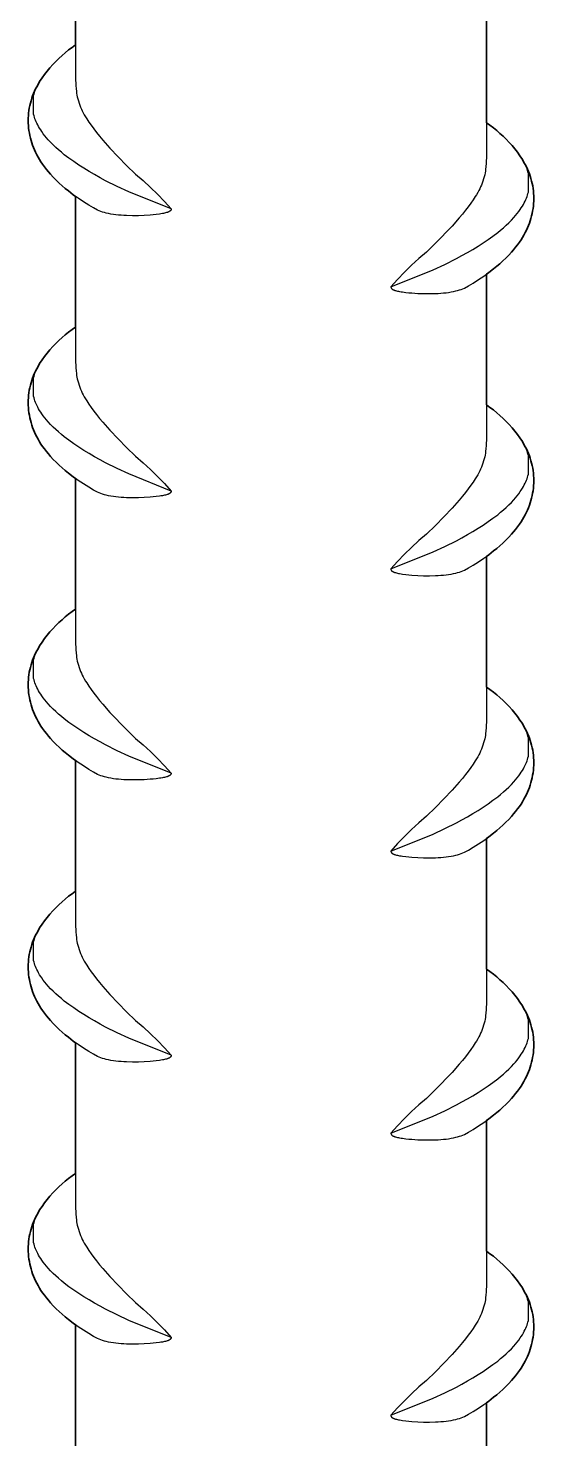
# Model space of a CAD drawing. Header units: millimetres. Extents: x -8 to 1608, y -703 to 404.
# Drawn here: x 40.3 to 60, y 47.1 to 102.1 of the extents above; entities that cross this region are included whole.
import ezdxf

# ---------------------------------------------------------------- set-up
doc = ezdxf.new("R2010")
doc.units = ezdxf.units.MM
doc.layers.add('Blocks', color=7, linetype='Continuous')
doc.layers.add('Blocks$Inner', color=7, linetype='Continuous', lineweight=25, true_color=0x007f00)
doc.layers.add('Blocks$Outline', color=7, linetype='Continuous', lineweight=35, true_color=0xff3f3f)

# ---------------------------------------------------------------- blocks, each defined once
blk = doc.blocks.new('Rebar Coffee Table Front')
at = {"layer": 'Blocks$Inner'}
for points in [[(42.145, 106.585), (42.145, 100.224), (42.156, 99.9), (42.165, 99.785), (42.178, 99.671), (42.187, 99.602), (42.199, 99.534), (42.212, 99.466), (42.339, 99.061), (42.371, 98.988), (42.405, 98.916), (42.442, 98.845), (42.485, 98.766), (42.53, 98.687), (42.578, 98.61), (42.662, 98.481), (42.749, 98.354), (42.852, 98.214), (42.958, 98.077), (43.078, 97.927), (43.202, 97.779), (43.48, 97.463), (44.125, 96.794), (44.484, 96.451), (44.778, 96.198), (45.064, 95.936), (45.341, 95.664), (45.608, 95.384), (45.866, 95.094), (45.866, 95.09), (45.866, 95.086), (45.866, 95.084), (45.865, 95.082), (45.865, 95.08), (45.865, 95.078), (45.865, 95.077), (45.865, 95.075), (45.864, 95.073), (45.864, 95.071), (45.863, 95.069), (45.863, 95.067), (45.862, 95.065), (45.862, 95.064), (45.861, 95.062), (45.861, 95.06), (45.86, 95.058), (45.859, 95.056), (45.859, 95.054), (45.858, 95.053), (45.857, 95.051), (45.856, 95.049), (45.855, 95.047), (45.854, 95.046), (45.853, 95.044), (45.852, 95.042), (45.851, 95.041), (45.85, 95.039), (45.849, 95.037), (45.848, 95.036), (45.846, 95.034), (45.845, 95.032), (45.843, 95.03), (45.842, 95.028), (45.84, 95.027), (45.839, 95.025), (45.837, 95.023), (45.835, 95.021), (45.832, 95.018), (45.828, 95.015), (45.825, 95.012), (45.821, 95.009), (45.817, 95.006), (45.813, 95.003), (45.809, 95.001), (45.805, 94.998), (45.801, 94.995), (45.797, 94.993), (45.789, 94.988), (45.783, 94.985), (45.776, 94.982), (45.764, 94.976), (45.751, 94.971), (45.739, 94.966), (45.726, 94.961), (45.713, 94.957), (45.687, 94.949), (45.648, 94.938), (45.609, 94.929), (45.57, 94.92), (45.531, 94.913), (45.47, 94.902), (45.408, 94.893), (45.287, 94.878), (45.168, 94.865), (45.05, 94.855), (44.821, 94.84), (44.592, 94.831), (44.363, 94.829), (44.134, 94.834), (44.027, 94.839), (43.92, 94.846), (43.817, 94.855), (43.715, 94.866), (43.619, 94.879), (43.523, 94.895), (43.428, 94.914), (43.334, 94.935), (43.266, 94.953), (43.199, 94.973), (43.132, 94.996), (43.066, 95.02), (43.001, 95.047), (42.838, 95.132), (42.655, 95.243), (42.452, 95.374), (42.251, 95.51), (42.057, 95.649), (41.867, 95.795), (41.744, 95.894), (41.623, 95.997), (41.505, 96.103), (41.389, 96.214), (41.276, 96.328), (41.168, 96.445), (41.086, 96.54), (41.007, 96.636), (40.931, 96.736), (40.858, 96.837), (40.798, 96.927), (40.741, 97.018), (40.686, 97.112), (40.635, 97.207), (40.587, 97.303), (40.545, 97.392), (40.507, 97.483), (40.472, 97.575), (40.44, 97.668), (40.411, 97.762), (40.386, 97.857), (40.363, 97.952), (40.345, 98.049), (40.329, 98.146), (40.317, 98.244), (40.309, 98.342), (40.304, 98.44), (40.302, 98.538), (40.303, 98.636), (40.309, 98.735), (40.317, 98.833), (40.329, 98.93), (40.344, 99.027), (40.363, 99.124), (40.385, 99.22), (40.41, 99.315), (40.439, 99.409), (40.471, 99.502), (40.506, 99.594), (40.544, 99.684), (40.586, 99.773), (40.63, 99.861), (40.682, 99.947)], [(58.145, 103.548), (58.145, 97.187), (58.134, 96.863), (58.125, 96.748), (58.112, 96.634), (58.103, 96.565), (58.091, 96.497), (58.078, 96.429), (57.951, 96.024), (57.919, 95.951), (57.885, 95.879), (57.848, 95.808), (57.805, 95.729), (57.76, 95.65), (57.712, 95.573), (57.628, 95.444), (57.541, 95.317), (57.438, 95.177), (57.332, 95.04), (57.212, 94.89), (57.088, 94.742), (56.81, 94.426), (56.165, 93.757), (55.806, 93.413), (55.512, 93.161), (55.226, 92.899), (54.949, 92.627), (54.682, 92.346), (54.424, 92.057), (56.074, 92.722), (56.528, 92.934), (56.974, 93.159), (57.192, 93.275), (57.407, 93.395), (57.616, 93.516), (57.823, 93.642), (58.021, 93.769), (58.216, 93.902), (58.401, 94.035), (58.583, 94.173), (58.696, 94.265), (58.808, 94.36), (58.916, 94.458), (59.018, 94.554), (59.116, 94.654), (59.212, 94.757), (59.278, 94.832), (59.341, 94.91), (59.402, 94.99), (59.461, 95.071), (59.504, 95.135), (59.545, 95.2), (59.583, 95.266), (59.62, 95.334), (59.654, 95.402), (59.68, 95.459), (59.704, 95.516), (59.726, 95.573), (59.746, 95.632), (59.764, 95.691), (59.78, 95.751), (59.78, 96.476), (59.764, 96.536), (59.746, 96.595), (59.726, 96.653), (59.704, 96.711), (59.68, 96.768), (59.654, 96.824), (59.544, 97.028), (59.45, 97.167), (59.352, 97.302), (59.249, 97.434), (59.142, 97.563), (59.03, 97.688), (58.915, 97.809), (58.796, 97.927), (58.673, 98.04), (58.546, 98.15), (58.416, 98.255), (58.282, 98.356), (58.145, 98.452)], [(45.866, 95.094), (44.216, 95.759), (43.762, 95.971), (43.316, 96.196), (43.098, 96.312), (42.883, 96.432), (42.674, 96.553), (42.467, 96.679), (42.269, 96.806), (42.074, 96.939), (41.888, 97.072), (41.707, 97.21), (41.594, 97.302), (41.482, 97.397), (41.373, 97.495), (41.272, 97.591), (41.173, 97.691), (41.078, 97.794), (41.012, 97.869), (40.949, 97.947), (40.888, 98.027), (40.829, 98.108), (40.786, 98.172), (40.745, 98.237), (40.707, 98.303), (40.67, 98.371), (40.636, 98.439), (40.61, 98.496), (40.586, 98.553), (40.564, 98.61), (40.544, 98.669), (40.526, 98.728), (40.51, 98.788), (40.51, 99.513), (40.526, 99.573), (40.544, 99.632), (40.564, 99.69), (40.586, 99.748), (40.61, 99.805), (40.636, 99.861), (40.746, 100.065), (40.84, 100.204), (40.938, 100.339), (41.041, 100.471), (41.148, 100.6), (41.259, 100.725), (41.375, 100.846), (41.494, 100.964), (41.617, 101.077), (41.744, 101.187), (41.874, 101.292), (42.008, 101.393), (42.145, 101.489)], [(54.424, 92.057), (54.424, 92.053), (54.424, 92.049), (54.424, 92.047), (54.424, 92.045), (54.425, 92.043), (54.425, 92.041), (54.425, 92.04), (54.425, 92.038), (54.426, 92.036), (54.426, 92.034), (54.426, 92.032), (54.427, 92.03), (54.427, 92.028), (54.428, 92.026), (54.429, 92.025), (54.429, 92.023), (54.43, 92.021), (54.431, 92.019), (54.431, 92.017), (54.432, 92.016), (54.433, 92.014), (54.434, 92.012), (54.435, 92.01), (54.436, 92.009), (54.437, 92.007), (54.438, 92.005), (54.439, 92.004), (54.44, 92.002), (54.441, 92), (54.442, 91.999), (54.444, 91.997), (54.445, 91.995), (54.447, 91.993), (54.448, 91.991), (54.45, 91.99), (54.451, 91.988), (54.453, 91.986), (54.455, 91.984), (54.458, 91.981), (54.462, 91.978), (54.465, 91.975), (54.469, 91.972), (54.473, 91.969), (54.477, 91.966), (54.481, 91.964), (54.485, 91.961), (54.489, 91.958), (54.493, 91.956), (54.501, 91.951), (54.507, 91.948), (54.514, 91.945), (54.526, 91.939), (54.538, 91.934), (54.551, 91.929), (54.564, 91.924), (54.577, 91.92), (54.603, 91.912), (54.642, 91.901), (54.681, 91.892), (54.72, 91.883), (54.759, 91.876), (54.82, 91.865), (54.882, 91.856), (55.003, 91.841), (55.122, 91.828), (55.24, 91.818), (55.469, 91.803), (55.698, 91.794), (55.927, 91.792), (56.156, 91.797), (56.263, 91.802), (56.37, 91.809), (56.473, 91.818), (56.575, 91.829), (56.671, 91.842), (56.767, 91.858), (56.862, 91.877), (56.956, 91.898), (57.024, 91.916), (57.091, 91.936), (57.158, 91.959), (57.224, 91.983), (57.289, 92.01), (57.452, 92.095), (57.635, 92.206), (57.838, 92.337), (58.039, 92.473), (58.233, 92.612), (58.423, 92.758), (58.546, 92.857), (58.667, 92.96), (58.785, 93.066), (58.901, 93.177), (59.013, 93.291), (59.122, 93.408), (59.204, 93.503), (59.283, 93.599), (59.359, 93.699), (59.432, 93.8), (59.492, 93.89), (59.549, 93.981), (59.604, 94.075), (59.655, 94.17), (59.703, 94.266), (59.744, 94.355), (59.783, 94.446), (59.818, 94.538), (59.85, 94.631), (59.879, 94.725), (59.904, 94.82), (59.926, 94.915), (59.945, 95.012), (59.961, 95.109), (59.973, 95.207), (59.981, 95.305), (59.986, 95.403), (59.988, 95.501), (59.986, 95.599), (59.981, 95.698), (59.973, 95.796), (59.961, 95.893), (59.946, 95.99), (59.927, 96.087), (59.905, 96.183), (59.88, 96.278), (59.851, 96.372), (59.819, 96.465), (59.784, 96.557), (59.746, 96.647), (59.704, 96.736), (59.66, 96.824), (59.608, 96.91)], [(42.145, 95.585), (42.145, 89.224), (42.156, 88.9), (42.165, 88.785), (42.178, 88.671), (42.187, 88.602), (42.199, 88.534), (42.212, 88.466), (42.339, 88.061), (42.371, 87.988), (42.405, 87.916), (42.442, 87.845), (42.485, 87.766), (42.53, 87.687), (42.578, 87.61), (42.662, 87.481), (42.749, 87.354), (42.852, 87.214), (42.958, 87.077), (43.078, 86.927), (43.202, 86.779), (43.48, 86.463), (44.125, 85.794), (44.484, 85.451), (44.778, 85.198), (45.064, 84.936), (45.341, 84.664), (45.608, 84.384), (45.866, 84.094), (44.216, 84.759), (43.762, 84.971), (43.316, 85.196), (43.098, 85.312), (42.883, 85.432), (42.674, 85.553), (42.467, 85.679), (42.269, 85.806), (42.074, 85.939), (41.888, 86.072), (41.707, 86.21), (41.594, 86.302), (41.482, 86.397), (41.373, 86.495), (41.272, 86.591), (41.173, 86.691), (41.078, 86.794), (41.012, 86.869), (40.949, 86.947), (40.888, 87.027), (40.829, 87.108), (40.786, 87.172), (40.745, 87.237), (40.707, 87.303), (40.67, 87.371), (40.636, 87.439), (40.61, 87.496), (40.586, 87.553), (40.564, 87.61), (40.544, 87.669), (40.526, 87.728), (40.51, 87.788), (40.51, 88.513), (40.526, 88.573), (40.544, 88.632), (40.564, 88.69), (40.586, 88.748), (40.61, 88.805), (40.636, 88.861), (40.746, 89.065), (40.84, 89.204), (40.938, 89.339), (41.041, 89.471), (41.148, 89.6), (41.259, 89.725), (41.375, 89.846), (41.494, 89.964), (41.617, 90.077), (41.744, 90.187), (41.874, 90.292), (42.008, 90.393), (42.145, 90.489)], [(58.145, 92.548), (58.145, 86.187), (58.134, 85.863), (58.125, 85.748), (58.112, 85.634), (58.103, 85.565), (58.091, 85.497), (58.078, 85.429), (57.951, 85.024), (57.919, 84.951), (57.885, 84.879), (57.848, 84.808), (57.805, 84.729), (57.76, 84.65), (57.712, 84.573), (57.628, 84.444), (57.541, 84.317), (57.438, 84.177), (57.332, 84.04), (57.212, 83.89), (57.088, 83.742), (56.81, 83.426), (56.165, 82.757), (55.806, 82.413), (55.512, 82.161), (55.226, 81.899), (54.949, 81.627), (54.682, 81.346), (54.424, 81.057), (56.074, 81.722), (56.528, 81.934), (56.974, 82.159), (57.192, 82.275), (57.407, 82.395), (57.616, 82.516), (57.823, 82.642), (58.021, 82.769), (58.216, 82.902), (58.401, 83.035), (58.583, 83.173), (58.696, 83.265), (58.808, 83.36), (58.916, 83.458), (59.018, 83.554), (59.116, 83.654), (59.212, 83.757), (59.278, 83.832), (59.341, 83.91), (59.402, 83.99), (59.461, 84.071), (59.504, 84.135), (59.545, 84.2), (59.583, 84.266), (59.62, 84.334), (59.654, 84.402), (59.68, 84.459), (59.704, 84.516), (59.726, 84.573), (59.746, 84.632), (59.764, 84.691), (59.78, 84.751), (59.78, 85.476), (59.764, 85.536), (59.746, 85.595), (59.726, 85.653), (59.704, 85.711), (59.68, 85.768), (59.654, 85.824), (59.544, 86.028), (59.45, 86.167), (59.352, 86.302), (59.249, 86.434), (59.142, 86.563), (59.03, 86.688), (58.915, 86.809), (58.796, 86.927), (58.673, 87.04), (58.546, 87.15), (58.416, 87.255), (58.282, 87.356), (58.145, 87.452)], [(45.866, 84.094), (45.866, 84.09), (45.866, 84.086), (45.866, 84.084), (45.865, 84.082), (45.865, 84.08), (45.865, 84.078), (45.865, 84.077), (45.865, 84.075), (45.864, 84.073), (45.864, 84.071), (45.863, 84.069), (45.863, 84.067), (45.862, 84.065), (45.862, 84.064), (45.861, 84.062), (45.861, 84.06), (45.86, 84.058), (45.859, 84.056), (45.859, 84.054), (45.858, 84.053), (45.857, 84.051), (45.856, 84.049), (45.855, 84.047), (45.854, 84.046), (45.853, 84.044), (45.852, 84.042), (45.851, 84.041), (45.85, 84.039), (45.849, 84.037), (45.848, 84.036), (45.846, 84.034), (45.845, 84.032), (45.843, 84.03), (45.842, 84.028), (45.84, 84.027), (45.839, 84.025), (45.837, 84.023), (45.835, 84.021), (45.832, 84.018), (45.828, 84.015), (45.825, 84.012), (45.821, 84.009), (45.817, 84.006), (45.813, 84.003), (45.809, 84.001), (45.805, 83.998), (45.801, 83.995), (45.797, 83.993), (45.789, 83.988), (45.783, 83.985), (45.776, 83.982), (45.764, 83.976), (45.751, 83.971), (45.739, 83.966), (45.726, 83.961), (45.713, 83.957), (45.687, 83.949), (45.648, 83.938), (45.609, 83.929), (45.57, 83.92), (45.531, 83.913), (45.47, 83.902), (45.408, 83.893), (45.287, 83.878), (45.168, 83.865), (45.05, 83.855), (44.821, 83.84), (44.592, 83.831), (44.363, 83.829), (44.134, 83.834), (44.027, 83.839), (43.92, 83.846), (43.817, 83.855), (43.715, 83.866), (43.619, 83.879), (43.523, 83.895), (43.428, 83.914), (43.334, 83.935), (43.266, 83.953), (43.199, 83.973), (43.132, 83.996), (43.066, 84.02), (43.001, 84.047), (42.838, 84.132), (42.655, 84.243), (42.452, 84.374), (42.251, 84.51), (42.057, 84.649), (41.867, 84.795), (41.744, 84.894), (41.623, 84.997), (41.505, 85.103), (41.389, 85.214), (41.276, 85.328), (41.168, 85.445), (41.086, 85.54), (41.007, 85.636), (40.931, 85.736), (40.858, 85.837), (40.798, 85.927), (40.741, 86.018), (40.686, 86.112), (40.635, 86.207), (40.587, 86.303), (40.545, 86.392), (40.507, 86.483), (40.472, 86.575), (40.44, 86.668), (40.411, 86.762), (40.386, 86.857), (40.363, 86.952), (40.345, 87.049), (40.329, 87.146), (40.317, 87.244), (40.309, 87.342), (40.304, 87.44), (40.302, 87.538), (40.303, 87.636), (40.309, 87.735), (40.317, 87.833), (40.329, 87.93), (40.344, 88.027), (40.363, 88.124), (40.385, 88.22), (40.41, 88.315), (40.439, 88.409), (40.471, 88.502), (40.506, 88.594), (40.544, 88.684), (40.586, 88.773), (40.63, 88.861), (40.682, 88.947)], [(54.424, 81.057), (54.424, 81.053), (54.424, 81.049), (54.424, 81.047), (54.424, 81.045), (54.425, 81.043), (54.425, 81.041), (54.425, 81.04), (54.425, 81.038), (54.426, 81.036), (54.426, 81.034), (54.426, 81.032), (54.427, 81.03), (54.427, 81.028), (54.428, 81.026), (54.429, 81.025), (54.429, 81.023), (54.43, 81.021), (54.431, 81.019), (54.431, 81.017), (54.432, 81.016), (54.433, 81.014), (54.434, 81.012), (54.435, 81.01), (54.436, 81.009), (54.437, 81.007), (54.438, 81.005), (54.439, 81.004), (54.44, 81.002), (54.441, 81), (54.442, 80.999), (54.444, 80.997), (54.445, 80.995), (54.447, 80.993), (54.448, 80.991), (54.45, 80.99), (54.451, 80.988), (54.453, 80.986), (54.455, 80.984), (54.458, 80.981), (54.462, 80.978), (54.465, 80.975), (54.469, 80.972), (54.473, 80.969), (54.477, 80.966), (54.481, 80.964), (54.485, 80.961), (54.489, 80.958), (54.493, 80.956), (54.501, 80.951), (54.507, 80.948), (54.514, 80.945), (54.526, 80.939), (54.538, 80.934), (54.551, 80.929), (54.564, 80.924), (54.577, 80.92), (54.603, 80.912), (54.642, 80.901), (54.681, 80.892), (54.72, 80.883), (54.759, 80.876), (54.82, 80.865), (54.882, 80.856), (55.003, 80.841), (55.122, 80.828), (55.24, 80.818), (55.469, 80.803), (55.698, 80.794), (55.927, 80.792), (56.156, 80.797), (56.263, 80.802), (56.37, 80.809), (56.473, 80.818), (56.575, 80.829), (56.671, 80.842), (56.767, 80.858), (56.862, 80.877), (56.956, 80.898), (57.024, 80.916), (57.091, 80.936), (57.158, 80.959), (57.224, 80.983), (57.289, 81.01), (57.452, 81.095), (57.635, 81.206), (57.838, 81.337), (58.039, 81.473), (58.233, 81.612), (58.423, 81.758), (58.546, 81.857), (58.667, 81.96), (58.785, 82.066), (58.901, 82.177), (59.013, 82.291), (59.122, 82.408), (59.204, 82.503), (59.283, 82.599), (59.359, 82.699), (59.432, 82.8), (59.492, 82.89), (59.549, 82.981), (59.604, 83.075), (59.655, 83.17), (59.703, 83.266), (59.744, 83.355), (59.783, 83.446), (59.818, 83.538), (59.85, 83.631), (59.879, 83.725), (59.904, 83.82), (59.926, 83.915), (59.945, 84.012), (59.961, 84.109), (59.973, 84.207), (59.981, 84.305), (59.986, 84.403), (59.988, 84.501), (59.986, 84.599), (59.981, 84.698), (59.973, 84.796), (59.961, 84.893), (59.946, 84.99), (59.927, 85.087), (59.905, 85.183), (59.88, 85.278), (59.851, 85.372), (59.819, 85.465), (59.784, 85.557), (59.746, 85.647), (59.704, 85.736), (59.66, 85.824), (59.608, 85.91)], [(42.145, 84.585), (42.145, 78.224), (42.156, 77.9), (42.165, 77.785), (42.178, 77.671), (42.187, 77.602), (42.199, 77.534), (42.212, 77.466), (42.339, 77.061), (42.371, 76.988), (42.405, 76.916), (42.442, 76.845), (42.485, 76.766), (42.53, 76.687), (42.578, 76.61), (42.662, 76.481), (42.749, 76.354), (42.852, 76.214), (42.958, 76.077), (43.078, 75.927), (43.202, 75.779), (43.48, 75.463), (44.125, 74.794), (44.484, 74.451), (44.778, 74.198), (45.064, 73.936), (45.341, 73.664), (45.608, 73.384), (45.866, 73.094), (44.216, 73.759), (43.762, 73.971), (43.316, 74.196), (43.098, 74.312), (42.883, 74.432), (42.674, 74.553), (42.467, 74.679), (42.269, 74.806), (42.074, 74.939), (41.888, 75.072), (41.707, 75.21), (41.594, 75.302), (41.482, 75.397), (41.373, 75.495), (41.272, 75.591), (41.173, 75.691), (41.078, 75.794), (41.012, 75.869), (40.949, 75.947), (40.888, 76.027), (40.829, 76.108), (40.786, 76.172), (40.745, 76.237), (40.707, 76.303), (40.67, 76.371), (40.636, 76.439), (40.61, 76.496), (40.586, 76.553), (40.564, 76.61), (40.544, 76.669), (40.526, 76.728), (40.51, 76.788), (40.51, 77.513), (40.526, 77.573), (40.544, 77.632), (40.564, 77.69), (40.586, 77.748), (40.61, 77.805), (40.636, 77.861), (40.746, 78.065), (40.84, 78.204), (40.938, 78.339), (41.041, 78.471), (41.148, 78.6), (41.259, 78.725), (41.375, 78.846), (41.494, 78.964), (41.617, 79.077), (41.744, 79.187), (41.874, 79.292), (42.008, 79.393), (42.145, 79.489)], [(58.145, 81.548), (58.145, 75.187), (58.134, 74.863), (58.125, 74.748), (58.112, 74.634), (58.103, 74.565), (58.091, 74.497), (58.078, 74.429), (57.951, 74.024), (57.919, 73.951), (57.885, 73.879), (57.848, 73.808), (57.805, 73.729), (57.76, 73.65), (57.712, 73.573), (57.628, 73.444), (57.541, 73.317), (57.438, 73.177), (57.332, 73.04), (57.212, 72.89), (57.088, 72.742), (56.81, 72.426), (56.165, 71.757), (55.806, 71.413), (55.512, 71.161), (55.226, 70.899), (54.949, 70.627), (54.682, 70.346), (54.424, 70.057), (56.074, 70.722), (56.528, 70.934), (56.974, 71.159), (57.192, 71.275), (57.407, 71.395), (57.616, 71.516), (57.823, 71.642), (58.021, 71.769), (58.216, 71.902), (58.401, 72.035), (58.583, 72.173), (58.696, 72.265), (58.808, 72.36), (58.916, 72.458), (59.018, 72.554), (59.116, 72.654), (59.212, 72.757), (59.278, 72.832), (59.341, 72.91), (59.402, 72.99), (59.461, 73.071), (59.504, 73.135), (59.545, 73.2), (59.583, 73.266), (59.62, 73.334), (59.654, 73.402), (59.68, 73.459), (59.704, 73.516), (59.726, 73.573), (59.746, 73.632), (59.764, 73.691), (59.78, 73.751), (59.78, 74.476), (59.764, 74.536), (59.746, 74.595), (59.726, 74.653), (59.704, 74.711), (59.68, 74.768), (59.654, 74.824), (59.544, 75.028), (59.45, 75.167), (59.352, 75.302), (59.249, 75.434), (59.142, 75.563), (59.03, 75.688), (58.915, 75.809), (58.796, 75.927), (58.673, 76.04), (58.546, 76.15), (58.416, 76.255), (58.282, 76.356), (58.145, 76.452)], [(45.866, 73.094), (45.866, 73.09), (45.866, 73.086), (45.866, 73.084), (45.865, 73.082), (45.865, 73.08), (45.865, 73.078), (45.865, 73.077), (45.865, 73.075), (45.864, 73.073), (45.864, 73.071), (45.863, 73.069), (45.863, 73.067), (45.862, 73.065), (45.862, 73.064), (45.861, 73.062), (45.861, 73.06), (45.86, 73.058), (45.859, 73.056), (45.859, 73.054), (45.858, 73.053), (45.857, 73.051), (45.856, 73.049), (45.855, 73.047), (45.854, 73.046), (45.853, 73.044), (45.852, 73.042), (45.851, 73.041), (45.85, 73.039), (45.849, 73.037), (45.848, 73.036), (45.846, 73.034), (45.845, 73.032), (45.843, 73.03), (45.842, 73.028), (45.84, 73.027), (45.839, 73.025), (45.837, 73.023), (45.835, 73.021), (45.832, 73.018), (45.828, 73.015), (45.825, 73.012), (45.821, 73.009), (45.817, 73.006), (45.813, 73.003), (45.809, 73.001), (45.805, 72.998), (45.801, 72.995), (45.797, 72.993), (45.789, 72.988), (45.783, 72.985), (45.776, 72.982), (45.764, 72.976), (45.751, 72.971), (45.739, 72.966), (45.726, 72.961), (45.713, 72.957), (45.687, 72.949), (45.648, 72.938), (45.609, 72.929), (45.57, 72.92), (45.531, 72.913), (45.47, 72.902), (45.408, 72.893), (45.287, 72.878), (45.168, 72.865), (45.05, 72.855), (44.821, 72.84), (44.592, 72.831), (44.363, 72.829), (44.134, 72.834), (44.027, 72.839), (43.92, 72.846), (43.817, 72.855), (43.715, 72.866), (43.619, 72.879), (43.523, 72.895), (43.428, 72.914), (43.334, 72.935), (43.266, 72.953), (43.199, 72.973), (43.132, 72.996), (43.066, 73.02), (43.001, 73.047), (42.838, 73.132), (42.655, 73.243), (42.452, 73.374), (42.251, 73.51), (42.057, 73.649), (41.867, 73.795), (41.744, 73.894), (41.623, 73.997), (41.505, 74.103), (41.389, 74.214), (41.276, 74.328), (41.168, 74.445), (41.086, 74.54), (41.007, 74.636), (40.931, 74.736), (40.858, 74.837), (40.798, 74.927), (40.741, 75.018), (40.686, 75.112), (40.635, 75.207), (40.587, 75.303), (40.545, 75.392), (40.507, 75.483), (40.472, 75.575), (40.44, 75.668), (40.411, 75.762), (40.386, 75.857), (40.363, 75.952), (40.345, 76.049), (40.329, 76.146), (40.317, 76.244), (40.309, 76.342), (40.304, 76.44), (40.302, 76.538), (40.303, 76.636), (40.309, 76.735), (40.317, 76.833), (40.329, 76.93), (40.344, 77.027), (40.363, 77.124), (40.385, 77.22), (40.41, 77.315), (40.439, 77.409), (40.471, 77.502), (40.506, 77.594), (40.544, 77.684), (40.586, 77.773), (40.63, 77.861), (40.682, 77.947)], [(54.424, 70.057), (54.424, 70.053), (54.424, 70.049), (54.424, 70.047), (54.424, 70.045), (54.425, 70.043), (54.425, 70.041), (54.425, 70.04), (54.425, 70.038), (54.426, 70.036), (54.426, 70.034), (54.426, 70.032), (54.427, 70.03), (54.427, 70.028), (54.428, 70.026), (54.429, 70.025), (54.429, 70.023), (54.43, 70.021), (54.431, 70.019), (54.431, 70.017), (54.432, 70.016), (54.433, 70.014), (54.434, 70.012), (54.435, 70.01), (54.436, 70.009), (54.437, 70.007), (54.438, 70.005), (54.439, 70.004), (54.44, 70.002), (54.441, 70), (54.442, 69.999), (54.444, 69.997), (54.445, 69.995), (54.447, 69.993), (54.448, 69.991), (54.45, 69.99), (54.451, 69.988), (54.453, 69.986), (54.455, 69.984), (54.458, 69.981), (54.462, 69.978), (54.465, 69.975), (54.469, 69.972), (54.473, 69.969), (54.477, 69.966), (54.481, 69.964), (54.485, 69.961), (54.489, 69.958), (54.493, 69.956), (54.501, 69.951), (54.507, 69.948), (54.514, 69.945), (54.526, 69.939), (54.538, 69.934), (54.551, 69.929), (54.564, 69.924), (54.577, 69.92), (54.603, 69.912), (54.642, 69.901), (54.681, 69.892), (54.72, 69.883), (54.759, 69.876), (54.82, 69.865), (54.882, 69.856), (55.003, 69.841), (55.122, 69.828), (55.24, 69.818), (55.469, 69.803), (55.698, 69.794), (55.927, 69.792), (56.156, 69.797), (56.263, 69.802), (56.37, 69.809), (56.473, 69.818), (56.575, 69.829), (56.671, 69.842), (56.767, 69.858), (56.862, 69.877), (56.956, 69.898), (57.024, 69.916), (57.091, 69.936), (57.158, 69.959), (57.224, 69.983), (57.289, 70.01), (57.452, 70.095), (57.635, 70.206), (57.838, 70.337), (58.039, 70.473), (58.233, 70.612), (58.423, 70.758), (58.546, 70.857), (58.667, 70.96), (58.785, 71.066), (58.901, 71.177), (59.013, 71.291), (59.122, 71.408), (59.204, 71.503), (59.283, 71.599), (59.359, 71.699), (59.432, 71.8), (59.492, 71.89), (59.549, 71.981), (59.604, 72.075), (59.655, 72.17), (59.703, 72.266), (59.744, 72.355), (59.783, 72.446), (59.818, 72.538), (59.85, 72.631), (59.879, 72.725), (59.904, 72.82), (59.926, 72.915), (59.945, 73.012), (59.961, 73.109), (59.973, 73.207), (59.981, 73.305), (59.986, 73.403), (59.988, 73.501), (59.986, 73.599), (59.981, 73.698), (59.973, 73.796), (59.961, 73.893), (59.946, 73.99), (59.927, 74.087), (59.905, 74.183), (59.88, 74.278), (59.851, 74.372), (59.819, 74.465), (59.784, 74.557), (59.746, 74.647), (59.704, 74.736), (59.66, 74.824), (59.608, 74.91)], [(42.145, 73.585), (42.145, 67.224), (42.156, 66.9), (42.165, 66.785), (42.178, 66.671), (42.187, 66.602), (42.199, 66.534), (42.212, 66.466), (42.339, 66.061), (42.371, 65.988), (42.405, 65.916), (42.442, 65.845), (42.485, 65.766), (42.53, 65.687), (42.578, 65.61), (42.662, 65.481), (42.749, 65.354), (42.852, 65.214), (42.958, 65.077), (43.078, 64.927), (43.202, 64.779), (43.48, 64.463), (44.125, 63.794), (44.484, 63.451), (44.778, 63.198), (45.064, 62.936), (45.341, 62.664), (45.608, 62.384), (45.866, 62.094), (45.866, 62.09), (45.866, 62.086), (45.866, 62.084), (45.865, 62.082), (45.865, 62.08), (45.865, 62.078), (45.865, 62.077), (45.865, 62.075), (45.864, 62.073), (45.864, 62.071), (45.863, 62.069), (45.863, 62.067), (45.862, 62.065), (45.862, 62.064), (45.861, 62.062), (45.861, 62.06), (45.86, 62.058), (45.859, 62.056), (45.859, 62.054), (45.858, 62.053), (45.857, 62.051), (45.856, 62.049), (45.855, 62.047), (45.854, 62.046), (45.853, 62.044), (45.852, 62.042), (45.851, 62.041), (45.85, 62.039), (45.849, 62.037), (45.848, 62.036), (45.846, 62.034), (45.845, 62.032), (45.843, 62.03), (45.842, 62.028), (45.84, 62.027), (45.839, 62.025), (45.837, 62.023), (45.835, 62.021), (45.832, 62.018), (45.828, 62.015), (45.825, 62.012), (45.821, 62.009), (45.817, 62.006), (45.813, 62.003), (45.809, 62.001), (45.805, 61.998), (45.801, 61.995), (45.797, 61.993), (45.789, 61.988), (45.783, 61.985), (45.776, 61.982), (45.764, 61.976), (45.751, 61.971), (45.739, 61.966), (45.726, 61.961), (45.713, 61.957), (45.687, 61.949), (45.648, 61.938), (45.609, 61.929), (45.57, 61.92), (45.531, 61.913), (45.47, 61.902), (45.408, 61.893), (45.287, 61.878), (45.168, 61.865), (45.05, 61.855), (44.821, 61.84), (44.592, 61.831), (44.363, 61.829), (44.134, 61.834), (44.027, 61.839), (43.92, 61.846), (43.817, 61.855), (43.715, 61.866), (43.619, 61.879), (43.523, 61.895), (43.428, 61.914), (43.334, 61.935), (43.266, 61.953), (43.199, 61.973), (43.132, 61.996), (43.066, 62.02), (43.001, 62.047), (42.838, 62.132), (42.655, 62.243), (42.452, 62.374), (42.251, 62.51), (42.057, 62.649), (41.867, 62.795), (41.744, 62.894), (41.623, 62.997), (41.505, 63.103), (41.389, 63.214), (41.276, 63.328), (41.168, 63.445), (41.086, 63.54), (41.007, 63.636), (40.931, 63.736), (40.858, 63.837), (40.798, 63.927), (40.741, 64.018), (40.686, 64.112), (40.635, 64.207), (40.587, 64.303), (40.545, 64.392), (40.507, 64.483), (40.472, 64.575), (40.44, 64.668), (40.411, 64.762), (40.386, 64.857), (40.363, 64.952), (40.345, 65.049), (40.329, 65.146), (40.317, 65.244), (40.309, 65.342), (40.304, 65.44), (40.302, 65.538), (40.303, 65.636), (40.309, 65.735), (40.317, 65.833), (40.329, 65.93), (40.344, 66.027), (40.363, 66.124), (40.385, 66.22), (40.41, 66.315), (40.439, 66.409), (40.471, 66.502), (40.506, 66.594), (40.544, 66.684), (40.586, 66.773), (40.63, 66.861), (40.682, 66.947)], [(58.145, 70.548), (58.145, 64.187), (58.134, 63.863), (58.125, 63.748), (58.112, 63.634), (58.103, 63.565), (58.091, 63.497), (58.078, 63.429), (57.951, 63.024), (57.919, 62.951), (57.885, 62.879), (57.848, 62.808), (57.805, 62.729), (57.76, 62.65), (57.712, 62.573), (57.628, 62.444), (57.541, 62.317), (57.438, 62.177), (57.332, 62.04), (57.212, 61.89), (57.088, 61.742), (56.81, 61.426), (56.165, 60.757), (55.806, 60.413), (55.512, 60.161), (55.226, 59.899), (54.949, 59.627), (54.682, 59.346), (54.424, 59.057), (56.074, 59.722), (56.528, 59.934), (56.974, 60.159), (57.192, 60.275), (57.407, 60.395), (57.616, 60.516), (57.823, 60.642), (58.021, 60.769), (58.216, 60.902), (58.401, 61.035), (58.583, 61.173), (58.696, 61.265), (58.808, 61.36), (58.916, 61.458), (59.018, 61.554), (59.116, 61.654), (59.212, 61.757), (59.278, 61.832), (59.341, 61.91), (59.402, 61.99), (59.461, 62.071), (59.504, 62.135), (59.545, 62.2), (59.583, 62.266), (59.62, 62.334), (59.654, 62.402), (59.68, 62.459), (59.704, 62.516), (59.726, 62.573), (59.746, 62.632), (59.764, 62.691), (59.78, 62.751), (59.78, 63.476), (59.764, 63.536), (59.746, 63.595), (59.726, 63.653), (59.704, 63.711), (59.68, 63.768), (59.654, 63.824), (59.544, 64.028), (59.45, 64.167), (59.352, 64.302), (59.249, 64.434), (59.142, 64.563), (59.03, 64.688), (58.915, 64.809), (58.796, 64.927), (58.673, 65.04), (58.546, 65.15), (58.416, 65.255), (58.282, 65.356), (58.145, 65.452)], [(45.866, 62.094), (44.216, 62.759), (43.762, 62.971), (43.316, 63.196), (43.098, 63.312), (42.883, 63.432), (42.674, 63.553), (42.467, 63.679), (42.269, 63.806), (42.074, 63.939), (41.888, 64.072), (41.707, 64.21), (41.594, 64.302), (41.482, 64.397), (41.373, 64.495), (41.272, 64.591), (41.173, 64.691), (41.078, 64.794), (41.012, 64.869), (40.949, 64.947), (40.888, 65.027), (40.829, 65.108), (40.786, 65.172), (40.745, 65.237), (40.707, 65.303), (40.67, 65.371), (40.636, 65.439), (40.61, 65.496), (40.586, 65.553), (40.564, 65.61), (40.544, 65.669), (40.526, 65.728), (40.51, 65.788), (40.51, 66.513), (40.526, 66.573), (40.544, 66.632), (40.564, 66.69), (40.586, 66.748), (40.61, 66.805), (40.636, 66.861), (40.746, 67.065), (40.84, 67.204), (40.938, 67.339), (41.041, 67.471), (41.148, 67.6), (41.259, 67.725), (41.375, 67.846), (41.494, 67.964), (41.617, 68.077), (41.744, 68.187), (41.874, 68.292), (42.008, 68.393), (42.145, 68.489)], [(54.424, 59.057), (54.424, 59.053), (54.424, 59.049), (54.424, 59.047), (54.424, 59.045), (54.425, 59.043), (54.425, 59.041), (54.425, 59.04), (54.425, 59.038), (54.426, 59.036), (54.426, 59.034), (54.426, 59.032), (54.427, 59.03), (54.427, 59.028), (54.428, 59.026), (54.429, 59.025), (54.429, 59.023), (54.43, 59.021), (54.431, 59.019), (54.431, 59.017), (54.432, 59.016), (54.433, 59.014), (54.434, 59.012), (54.435, 59.01), (54.436, 59.009), (54.437, 59.007), (54.438, 59.005), (54.439, 59.004), (54.44, 59.002), (54.441, 59), (54.442, 58.999), (54.444, 58.997), (54.445, 58.995), (54.447, 58.993), (54.448, 58.991), (54.45, 58.99), (54.451, 58.988), (54.453, 58.986), (54.455, 58.984), (54.458, 58.981), (54.462, 58.978), (54.465, 58.975), (54.469, 58.972), (54.473, 58.969), (54.477, 58.966), (54.481, 58.964), (54.485, 58.961), (54.489, 58.958), (54.493, 58.956), (54.501, 58.951), (54.507, 58.948), (54.514, 58.945), (54.526, 58.939), (54.538, 58.934), (54.551, 58.929), (54.564, 58.924), (54.577, 58.92), (54.603, 58.912), (54.642, 58.901), (54.681, 58.892), (54.72, 58.883), (54.759, 58.876), (54.82, 58.865), (54.882, 58.856), (55.003, 58.841), (55.122, 58.828), (55.24, 58.818), (55.469, 58.803), (55.698, 58.794), (55.927, 58.792), (56.156, 58.797), (56.263, 58.802), (56.37, 58.809), (56.473, 58.818), (56.575, 58.829), (56.671, 58.842), (56.767, 58.858), (56.862, 58.877), (56.956, 58.898), (57.024, 58.916), (57.091, 58.936), (57.158, 58.959), (57.224, 58.983), (57.289, 59.01), (57.452, 59.095), (57.635, 59.206), (57.838, 59.337), (58.039, 59.473), (58.233, 59.612), (58.423, 59.758), (58.546, 59.857), (58.667, 59.96), (58.785, 60.066), (58.901, 60.177), (59.013, 60.291), (59.122, 60.408), (59.204, 60.503), (59.283, 60.599), (59.359, 60.699), (59.432, 60.8), (59.492, 60.89), (59.549, 60.981), (59.604, 61.075), (59.655, 61.17), (59.703, 61.266), (59.744, 61.355), (59.783, 61.446), (59.818, 61.538), (59.85, 61.631), (59.879, 61.725), (59.904, 61.82), (59.926, 61.915), (59.945, 62.012), (59.961, 62.109), (59.973, 62.207), (59.981, 62.305), (59.986, 62.403), (59.988, 62.501), (59.986, 62.599), (59.981, 62.698), (59.973, 62.796), (59.961, 62.893), (59.946, 62.99), (59.927, 63.087), (59.905, 63.183), (59.88, 63.278), (59.851, 63.372), (59.819, 63.465), (59.784, 63.557), (59.746, 63.647), (59.704, 63.736), (59.66, 63.824), (59.608, 63.91)], [(42.145, 62.585), (42.145, 56.224), (42.156, 55.9), (42.165, 55.785), (42.178, 55.671), (42.187, 55.602), (42.199, 55.534), (42.212, 55.466), (42.339, 55.061), (42.371, 54.988), (42.405, 54.916), (42.442, 54.845), (42.485, 54.766), (42.53, 54.687), (42.578, 54.61), (42.662, 54.481), (42.749, 54.354), (42.852, 54.214), (42.958, 54.077), (43.078, 53.927), (43.202, 53.779), (43.48, 53.463), (44.125, 52.794), (44.484, 52.451), (44.778, 52.198), (45.064, 51.936), (45.341, 51.664), (45.608, 51.384), (45.866, 51.094), (45.866, 51.09), (45.866, 51.086), (45.866, 51.084), (45.865, 51.082), (45.865, 51.08), (45.865, 51.078), (45.865, 51.077), (45.865, 51.075), (45.864, 51.073), (45.864, 51.071), (45.863, 51.069), (45.863, 51.067), (45.862, 51.065), (45.862, 51.064), (45.861, 51.062), (45.861, 51.06), (45.86, 51.058), (45.859, 51.056), (45.859, 51.054), (45.858, 51.053), (45.857, 51.051), (45.856, 51.049), (45.855, 51.047), (45.854, 51.046), (45.853, 51.044), (45.852, 51.042), (45.851, 51.041), (45.85, 51.039), (45.849, 51.037), (45.848, 51.036), (45.846, 51.034), (45.845, 51.032), (45.843, 51.03), (45.842, 51.028), (45.84, 51.027), (45.839, 51.025), (45.837, 51.023), (45.835, 51.021), (45.832, 51.018), (45.828, 51.015), (45.825, 51.012), (45.821, 51.009), (45.817, 51.006), (45.813, 51.003), (45.809, 51.001), (45.805, 50.998), (45.801, 50.995), (45.797, 50.993), (45.789, 50.988), (45.783, 50.985), (45.776, 50.982), (45.764, 50.976), (45.751, 50.971), (45.739, 50.966), (45.726, 50.961), (45.713, 50.957), (45.687, 50.949), (45.648, 50.938), (45.609, 50.929), (45.57, 50.92), (45.531, 50.913), (45.47, 50.902), (45.408, 50.893), (45.287, 50.878), (45.168, 50.865), (45.05, 50.855), (44.821, 50.84), (44.592, 50.831), (44.363, 50.829), (44.134, 50.834), (44.027, 50.839), (43.92, 50.846), (43.817, 50.855), (43.715, 50.866), (43.619, 50.879), (43.523, 50.895), (43.428, 50.914), (43.334, 50.935), (43.266, 50.953), (43.199, 50.973), (43.132, 50.996), (43.066, 51.02), (43.001, 51.047), (42.838, 51.132), (42.655, 51.243), (42.452, 51.374), (42.251, 51.51), (42.057, 51.649), (41.867, 51.795), (41.744, 51.894), (41.623, 51.997), (41.505, 52.103), (41.389, 52.214), (41.276, 52.328), (41.168, 52.445), (41.086, 52.54), (41.007, 52.636), (40.931, 52.736), (40.858, 52.837), (40.798, 52.927), (40.741, 53.018), (40.686, 53.112), (40.635, 53.207), (40.587, 53.303), (40.545, 53.392), (40.507, 53.483), (40.472, 53.575), (40.44, 53.668), (40.411, 53.762), (40.386, 53.857), (40.363, 53.952), (40.345, 54.049), (40.329, 54.146), (40.317, 54.244), (40.309, 54.342), (40.304, 54.44), (40.302, 54.538), (40.303, 54.636), (40.309, 54.735), (40.317, 54.833), (40.329, 54.93), (40.344, 55.027), (40.363, 55.124), (40.385, 55.22), (40.41, 55.315), (40.439, 55.409), (40.471, 55.502), (40.506, 55.594), (40.544, 55.684), (40.586, 55.773), (40.63, 55.861), (40.682, 55.947)], [(58.145, 59.548), (58.145, 53.187), (58.134, 52.863), (58.125, 52.748), (58.112, 52.634), (58.103, 52.565), (58.091, 52.497), (58.078, 52.429), (57.951, 52.024), (57.919, 51.951), (57.885, 51.879), (57.848, 51.808), (57.805, 51.729), (57.76, 51.65), (57.712, 51.573), (57.628, 51.444), (57.541, 51.317), (57.438, 51.177), (57.332, 51.04), (57.212, 50.89), (57.088, 50.742), (56.81, 50.426), (56.165, 49.757), (55.806, 49.413), (55.512, 49.161), (55.226, 48.899), (54.949, 48.627), (54.682, 48.346), (54.424, 48.057), (56.074, 48.722), (56.528, 48.934), (56.974, 49.159), (57.192, 49.275), (57.407, 49.395), (57.616, 49.516), (57.823, 49.642), (58.021, 49.769), (58.216, 49.902), (58.401, 50.035), (58.583, 50.173), (58.696, 50.265), (58.808, 50.36), (58.916, 50.458), (59.018, 50.554), (59.116, 50.654), (59.212, 50.757), (59.278, 50.832), (59.341, 50.91), (59.402, 50.99), (59.461, 51.071), (59.504, 51.135), (59.545, 51.2), (59.583, 51.266), (59.62, 51.334), (59.654, 51.402), (59.68, 51.459), (59.704, 51.516), (59.726, 51.573), (59.746, 51.632), (59.764, 51.691), (59.78, 51.751), (59.78, 52.476), (59.764, 52.536), (59.746, 52.595), (59.726, 52.653), (59.704, 52.711), (59.68, 52.768), (59.654, 52.824), (59.544, 53.028), (59.45, 53.167), (59.352, 53.302), (59.249, 53.434), (59.142, 53.563), (59.03, 53.688), (58.915, 53.809), (58.796, 53.927), (58.673, 54.04), (58.546, 54.15), (58.416, 54.255), (58.282, 54.356), (58.145, 54.452)], [(45.866, 51.094), (44.216, 51.759), (43.762, 51.971), (43.316, 52.196), (43.098, 52.312), (42.883, 52.432), (42.674, 52.553), (42.467, 52.679), (42.269, 52.806), (42.074, 52.939), (41.888, 53.072), (41.707, 53.21), (41.594, 53.302), (41.482, 53.397), (41.373, 53.495), (41.272, 53.591), (41.173, 53.691), (41.078, 53.794), (41.012, 53.869), (40.949, 53.947), (40.888, 54.027), (40.829, 54.108), (40.786, 54.172), (40.745, 54.237), (40.707, 54.303), (40.67, 54.371), (40.636, 54.439), (40.61, 54.496), (40.586, 54.553), (40.564, 54.61), (40.544, 54.669), (40.526, 54.728), (40.51, 54.788), (40.51, 55.513), (40.526, 55.573), (40.544, 55.632), (40.564, 55.69), (40.586, 55.748), (40.61, 55.805), (40.636, 55.861), (40.746, 56.065), (40.84, 56.204), (40.938, 56.339), (41.041, 56.471), (41.148, 56.6), (41.259, 56.725), (41.375, 56.846), (41.494, 56.964), (41.617, 57.077), (41.744, 57.187), (41.874, 57.292), (42.008, 57.393), (42.145, 57.489)], [(54.424, 48.057), (54.424, 48.053), (54.424, 48.049), (54.424, 48.047), (54.424, 48.045), (54.425, 48.043), (54.425, 48.041), (54.425, 48.04), (54.425, 48.038), (54.426, 48.036), (54.426, 48.034), (54.426, 48.032), (54.427, 48.03), (54.427, 48.028), (54.428, 48.026), (54.429, 48.025), (54.429, 48.023), (54.43, 48.021), (54.431, 48.019), (54.431, 48.017), (54.432, 48.016), (54.433, 48.014), (54.434, 48.012), (54.435, 48.01), (54.436, 48.009), (54.437, 48.007), (54.438, 48.005), (54.439, 48.004), (54.44, 48.002), (54.441, 48), (54.442, 47.999), (54.444, 47.997), (54.445, 47.995), (54.447, 47.993), (54.448, 47.991), (54.45, 47.99), (54.451, 47.988), (54.453, 47.986), (54.455, 47.984), (54.458, 47.981), (54.462, 47.978), (54.465, 47.975), (54.469, 47.972), (54.473, 47.969), (54.477, 47.966), (54.481, 47.964), (54.485, 47.961), (54.489, 47.958), (54.493, 47.956), (54.501, 47.951), (54.507, 47.948), (54.514, 47.945), (54.526, 47.939), (54.538, 47.934), (54.551, 47.929), (54.564, 47.924), (54.577, 47.92), (54.603, 47.912), (54.642, 47.901), (54.681, 47.892), (54.72, 47.883), (54.759, 47.876), (54.82, 47.865), (54.882, 47.856), (55.003, 47.841), (55.122, 47.828), (55.24, 47.818), (55.469, 47.803), (55.698, 47.794), (55.927, 47.792), (56.156, 47.797), (56.263, 47.802), (56.37, 47.809), (56.473, 47.818), (56.575, 47.829), (56.671, 47.842), (56.767, 47.858), (56.862, 47.877), (56.956, 47.898), (57.024, 47.916), (57.091, 47.936), (57.158, 47.959), (57.224, 47.983), (57.289, 48.01), (57.452, 48.095), (57.635, 48.206), (57.838, 48.337), (58.039, 48.473), (58.233, 48.612), (58.423, 48.758), (58.546, 48.857), (58.667, 48.96), (58.785, 49.066), (58.901, 49.177), (59.013, 49.291), (59.122, 49.408), (59.204, 49.503), (59.283, 49.599), (59.359, 49.699), (59.432, 49.8), (59.492, 49.89), (59.549, 49.981), (59.604, 50.075), (59.655, 50.17), (59.703, 50.266), (59.744, 50.355), (59.783, 50.446), (59.818, 50.538), (59.85, 50.631), (59.879, 50.725), (59.904, 50.82), (59.926, 50.915), (59.945, 51.012), (59.961, 51.109), (59.973, 51.207), (59.981, 51.305), (59.986, 51.403), (59.988, 51.501), (59.986, 51.599), (59.981, 51.698), (59.973, 51.796), (59.961, 51.893), (59.946, 51.99), (59.927, 52.087), (59.905, 52.183), (59.88, 52.278), (59.851, 52.372), (59.819, 52.465), (59.784, 52.557), (59.746, 52.647), (59.704, 52.736), (59.66, 52.824), (59.608, 52.91)], [(42.145, 51.585), (42.145, 45.224)], [(58.145, 48.548), (58.145, 42.187)]]:
    blk.add_lwpolyline(points, dxfattribs=at)
at = {"layer": 'Blocks$Outline'}
for points in [[(42.145, 101.489), (42.145, 106.585)], [(58.145, 103.548), (58.145, 98.452)], [(40.682, 99.947), (40.746, 100.065), (40.84, 100.204), (40.938, 100.339), (41.041, 100.471), (41.148, 100.6), (41.259, 100.725), (41.375, 100.846), (41.494, 100.964), (41.617, 101.077), (41.744, 101.187), (41.874, 101.292), (42.008, 101.393), (42.145, 101.489)], [(42.145, 95.585), (42.057, 95.649), (41.867, 95.795), (41.744, 95.894), (41.623, 95.997), (41.505, 96.103), (41.389, 96.214), (41.276, 96.328), (41.168, 96.445), (41.086, 96.54), (41.007, 96.636), (40.931, 96.736), (40.858, 96.837), (40.798, 96.927), (40.741, 97.018), (40.686, 97.112), (40.635, 97.207), (40.587, 97.303), (40.545, 97.392), (40.507, 97.483), (40.472, 97.575), (40.44, 97.668), (40.411, 97.762), (40.386, 97.857), (40.363, 97.952), (40.345, 98.049), (40.329, 98.146), (40.317, 98.244), (40.309, 98.342), (40.304, 98.44), (40.302, 98.538), (40.303, 98.636), (40.309, 98.735), (40.317, 98.833), (40.329, 98.93), (40.344, 99.027), (40.363, 99.124), (40.385, 99.22), (40.41, 99.315), (40.439, 99.409), (40.471, 99.502), (40.506, 99.594), (40.544, 99.684), (40.586, 99.773), (40.63, 99.861), (40.682, 99.947)], [(58.145, 98.452), (58.282, 98.356), (58.416, 98.255), (58.546, 98.15), (58.673, 98.04), (58.796, 97.927), (58.915, 97.809), (59.03, 97.688), (59.142, 97.563), (59.249, 97.434), (59.352, 97.302), (59.45, 97.167), (59.544, 97.028), (59.608, 96.91)], [(59.608, 96.91), (59.66, 96.824), (59.704, 96.736), (59.746, 96.647), (59.784, 96.557), (59.819, 96.465), (59.851, 96.372), (59.88, 96.278), (59.905, 96.183), (59.927, 96.087), (59.946, 95.99), (59.961, 95.893), (59.973, 95.796), (59.981, 95.698), (59.986, 95.599), (59.988, 95.501), (59.986, 95.403), (59.981, 95.305), (59.973, 95.207), (59.961, 95.109), (59.945, 95.012), (59.926, 94.915), (59.904, 94.82), (59.879, 94.725), (59.85, 94.631), (59.818, 94.538), (59.783, 94.446), (59.744, 94.355), (59.703, 94.266), (59.655, 94.17), (59.604, 94.075), (59.549, 93.981), (59.492, 93.89), (59.432, 93.8), (59.359, 93.699), (59.283, 93.599), (59.204, 93.503), (59.122, 93.408), (59.013, 93.291), (58.901, 93.177), (58.785, 93.066), (58.667, 92.96), (58.546, 92.857), (58.423, 92.758), (58.233, 92.612), (58.145, 92.548)], [(42.145, 90.489), (42.145, 95.585)], [(58.145, 92.548), (58.145, 87.452)], [(40.682, 88.947), (40.746, 89.065), (40.84, 89.204), (40.938, 89.339), (41.041, 89.471), (41.148, 89.6), (41.259, 89.725), (41.375, 89.846), (41.494, 89.964), (41.617, 90.077), (41.744, 90.187), (41.874, 90.292), (42.008, 90.393), (42.145, 90.489)], [(42.145, 84.585), (42.057, 84.649), (41.867, 84.795), (41.744, 84.894), (41.623, 84.997), (41.505, 85.103), (41.389, 85.214), (41.276, 85.328), (41.168, 85.445), (41.086, 85.54), (41.007, 85.636), (40.931, 85.736), (40.858, 85.837), (40.798, 85.927), (40.741, 86.018), (40.686, 86.112), (40.635, 86.207), (40.587, 86.303), (40.545, 86.392), (40.507, 86.483), (40.472, 86.575), (40.44, 86.668), (40.411, 86.762), (40.386, 86.857), (40.363, 86.952), (40.345, 87.049), (40.329, 87.146), (40.317, 87.244), (40.309, 87.342), (40.304, 87.44), (40.302, 87.538), (40.303, 87.636), (40.309, 87.735), (40.317, 87.833), (40.329, 87.93), (40.344, 88.027), (40.363, 88.124), (40.385, 88.22), (40.41, 88.315), (40.439, 88.409), (40.471, 88.502), (40.506, 88.594), (40.544, 88.684), (40.586, 88.773), (40.63, 88.861), (40.682, 88.947)], [(58.145, 87.452), (58.282, 87.356), (58.416, 87.255), (58.546, 87.15), (58.673, 87.04), (58.796, 86.927), (58.915, 86.809), (59.03, 86.688), (59.142, 86.563), (59.249, 86.434), (59.352, 86.302), (59.45, 86.167), (59.544, 86.028), (59.608, 85.91)], [(59.608, 85.91), (59.66, 85.824), (59.704, 85.736), (59.746, 85.647), (59.784, 85.557), (59.819, 85.465), (59.851, 85.372), (59.88, 85.278), (59.905, 85.183), (59.927, 85.087), (59.946, 84.99), (59.961, 84.893), (59.973, 84.796), (59.981, 84.698), (59.986, 84.599), (59.988, 84.501), (59.986, 84.403), (59.981, 84.305), (59.973, 84.207), (59.961, 84.109), (59.945, 84.012), (59.926, 83.915), (59.904, 83.82), (59.879, 83.725), (59.85, 83.631), (59.818, 83.538), (59.783, 83.446), (59.744, 83.355), (59.703, 83.266), (59.655, 83.17), (59.604, 83.075), (59.549, 82.981), (59.492, 82.89), (59.432, 82.8), (59.359, 82.699), (59.283, 82.599), (59.204, 82.503), (59.122, 82.408), (59.013, 82.291), (58.901, 82.177), (58.785, 82.066), (58.667, 81.96), (58.546, 81.857), (58.423, 81.758), (58.233, 81.612), (58.145, 81.548)], [(42.145, 79.489), (42.145, 84.585)], [(58.145, 81.548), (58.145, 76.452)], [(40.682, 77.947), (40.746, 78.065), (40.84, 78.204), (40.938, 78.339), (41.041, 78.471), (41.148, 78.6), (41.259, 78.725), (41.375, 78.846), (41.494, 78.964), (41.617, 79.077), (41.744, 79.187), (41.874, 79.292), (42.008, 79.393), (42.145, 79.489)], [(42.145, 73.585), (42.057, 73.649), (41.867, 73.795), (41.744, 73.894), (41.623, 73.997), (41.505, 74.103), (41.389, 74.214), (41.276, 74.328), (41.168, 74.445), (41.086, 74.54), (41.007, 74.636), (40.931, 74.736), (40.858, 74.837), (40.798, 74.927), (40.741, 75.018), (40.686, 75.112), (40.635, 75.207), (40.587, 75.303), (40.545, 75.392), (40.507, 75.483), (40.472, 75.575), (40.44, 75.668), (40.411, 75.762), (40.386, 75.857), (40.363, 75.952), (40.345, 76.049), (40.329, 76.146), (40.317, 76.244), (40.309, 76.342), (40.304, 76.44), (40.302, 76.538), (40.303, 76.636), (40.309, 76.735), (40.317, 76.833), (40.329, 76.93), (40.344, 77.027), (40.363, 77.124), (40.385, 77.22), (40.41, 77.315), (40.439, 77.409), (40.471, 77.502), (40.506, 77.594), (40.544, 77.684), (40.586, 77.773), (40.63, 77.861), (40.682, 77.947)], [(58.145, 76.452), (58.282, 76.356), (58.416, 76.255), (58.546, 76.15), (58.673, 76.04), (58.796, 75.927), (58.915, 75.809), (59.03, 75.688), (59.142, 75.563), (59.249, 75.434), (59.352, 75.302), (59.45, 75.167), (59.544, 75.028), (59.608, 74.91)], [(59.608, 74.91), (59.66, 74.824), (59.704, 74.736), (59.746, 74.647), (59.784, 74.557), (59.819, 74.465), (59.851, 74.372), (59.88, 74.278), (59.905, 74.183), (59.927, 74.087), (59.946, 73.99), (59.961, 73.893), (59.973, 73.796), (59.981, 73.698), (59.986, 73.599), (59.988, 73.501), (59.986, 73.403), (59.981, 73.305), (59.973, 73.207), (59.961, 73.109), (59.945, 73.012), (59.926, 72.915), (59.904, 72.82), (59.879, 72.725), (59.85, 72.631), (59.818, 72.538), (59.783, 72.446), (59.744, 72.355), (59.703, 72.266), (59.655, 72.17), (59.604, 72.075), (59.549, 71.981), (59.492, 71.89), (59.432, 71.8), (59.359, 71.699), (59.283, 71.599), (59.204, 71.503), (59.122, 71.408), (59.013, 71.291), (58.901, 71.177), (58.785, 71.066), (58.667, 70.96), (58.546, 70.857), (58.423, 70.758), (58.233, 70.612), (58.145, 70.548)], [(42.145, 68.489), (42.145, 73.585)], [(58.145, 70.548), (58.145, 65.452)], [(40.682, 66.947), (40.746, 67.065), (40.84, 67.204), (40.938, 67.339), (41.041, 67.471), (41.148, 67.6), (41.259, 67.725), (41.375, 67.846), (41.494, 67.964), (41.617, 68.077), (41.744, 68.187), (41.874, 68.292), (42.008, 68.393), (42.145, 68.489)], [(42.145, 62.585), (42.057, 62.649), (41.867, 62.795), (41.744, 62.894), (41.623, 62.997), (41.505, 63.103), (41.389, 63.214), (41.276, 63.328), (41.168, 63.445), (41.086, 63.54), (41.007, 63.636), (40.931, 63.736), (40.858, 63.837), (40.798, 63.927), (40.741, 64.018), (40.686, 64.112), (40.635, 64.207), (40.587, 64.303), (40.545, 64.392), (40.507, 64.483), (40.472, 64.575), (40.44, 64.668), (40.411, 64.762), (40.386, 64.857), (40.363, 64.952), (40.345, 65.049), (40.329, 65.146), (40.317, 65.244), (40.309, 65.342), (40.304, 65.44), (40.302, 65.538), (40.303, 65.636), (40.309, 65.735), (40.317, 65.833), (40.329, 65.93), (40.344, 66.027), (40.363, 66.124), (40.385, 66.22), (40.41, 66.315), (40.439, 66.409), (40.471, 66.502), (40.506, 66.594), (40.544, 66.684), (40.586, 66.773), (40.63, 66.861), (40.682, 66.947)], [(58.145, 65.452), (58.282, 65.356), (58.416, 65.255), (58.546, 65.15), (58.673, 65.04), (58.796, 64.927), (58.915, 64.809), (59.03, 64.688), (59.142, 64.563), (59.249, 64.434), (59.352, 64.302), (59.45, 64.167), (59.544, 64.028), (59.608, 63.91)], [(59.608, 63.91), (59.66, 63.824), (59.704, 63.736), (59.746, 63.647), (59.784, 63.557), (59.819, 63.465), (59.851, 63.372), (59.88, 63.278), (59.905, 63.183), (59.927, 63.087), (59.946, 62.99), (59.961, 62.893), (59.973, 62.796), (59.981, 62.698), (59.986, 62.599), (59.988, 62.501), (59.986, 62.403), (59.981, 62.305), (59.973, 62.207), (59.961, 62.109), (59.945, 62.012), (59.926, 61.915), (59.904, 61.82), (59.879, 61.725), (59.85, 61.631), (59.818, 61.538), (59.783, 61.446), (59.744, 61.355), (59.703, 61.266), (59.655, 61.17), (59.604, 61.075), (59.549, 60.981), (59.492, 60.89), (59.432, 60.8), (59.359, 60.699), (59.283, 60.599), (59.204, 60.503), (59.122, 60.408), (59.013, 60.291), (58.901, 60.177), (58.785, 60.066), (58.667, 59.96), (58.546, 59.857), (58.423, 59.758), (58.233, 59.612), (58.145, 59.548)], [(42.145, 57.489), (42.145, 62.585)], [(58.145, 59.548), (58.145, 54.452)], [(40.682, 55.947), (40.746, 56.065), (40.84, 56.204), (40.938, 56.339), (41.041, 56.471), (41.148, 56.6), (41.259, 56.725), (41.375, 56.846), (41.494, 56.964), (41.617, 57.077), (41.744, 57.187), (41.874, 57.292), (42.008, 57.393), (42.145, 57.489)], [(42.145, 51.585), (42.057, 51.649), (41.867, 51.795), (41.744, 51.894), (41.623, 51.997), (41.505, 52.103), (41.389, 52.214), (41.276, 52.328), (41.168, 52.445), (41.086, 52.54), (41.007, 52.636), (40.931, 52.736), (40.858, 52.837), (40.798, 52.927), (40.741, 53.018), (40.686, 53.112), (40.635, 53.207), (40.587, 53.303), (40.545, 53.392), (40.507, 53.483), (40.472, 53.575), (40.44, 53.668), (40.411, 53.762), (40.386, 53.857), (40.363, 53.952), (40.345, 54.049), (40.329, 54.146), (40.317, 54.244), (40.309, 54.342), (40.304, 54.44), (40.302, 54.538), (40.303, 54.636), (40.309, 54.735), (40.317, 54.833), (40.329, 54.93), (40.344, 55.027), (40.363, 55.124), (40.385, 55.22), (40.41, 55.315), (40.439, 55.409), (40.471, 55.502), (40.506, 55.594), (40.544, 55.684), (40.586, 55.773), (40.63, 55.861), (40.682, 55.947)], [(58.145, 54.452), (58.282, 54.356), (58.416, 54.255), (58.546, 54.15), (58.673, 54.04), (58.796, 53.927), (58.915, 53.809), (59.03, 53.688), (59.142, 53.563), (59.249, 53.434), (59.352, 53.302), (59.45, 53.167), (59.544, 53.028), (59.608, 52.91)], [(59.608, 52.91), (59.66, 52.824), (59.704, 52.736), (59.746, 52.647), (59.784, 52.557), (59.819, 52.465), (59.851, 52.372), (59.88, 52.278), (59.905, 52.183), (59.927, 52.087), (59.946, 51.99), (59.961, 51.893), (59.973, 51.796), (59.981, 51.698), (59.986, 51.599), (59.988, 51.501), (59.986, 51.403), (59.981, 51.305), (59.973, 51.207), (59.961, 51.109), (59.945, 51.012), (59.926, 50.915), (59.904, 50.82), (59.879, 50.725), (59.85, 50.631), (59.818, 50.538), (59.783, 50.446), (59.744, 50.355), (59.703, 50.266), (59.655, 50.17), (59.604, 50.075), (59.549, 49.981), (59.492, 49.89), (59.432, 49.8), (59.359, 49.699), (59.283, 49.599), (59.204, 49.503), (59.122, 49.408), (59.013, 49.291), (58.901, 49.177), (58.785, 49.066), (58.667, 48.96), (58.546, 48.857), (58.423, 48.758), (58.233, 48.612), (58.145, 48.548)], [(42.145, 46.489), (42.145, 51.585)], [(58.145, 48.548), (58.145, 43.452)]]:
    blk.add_lwpolyline(points, dxfattribs=at)

msp = doc.modelspace()

# ---------------------------------------------------------------- block references
at = {"layer": 'Blocks'}
msp.add_blockref('Rebar Coffee Table Front', (0, 0), dxfattribs=at)

doc.saveas('drawing.dxf')
